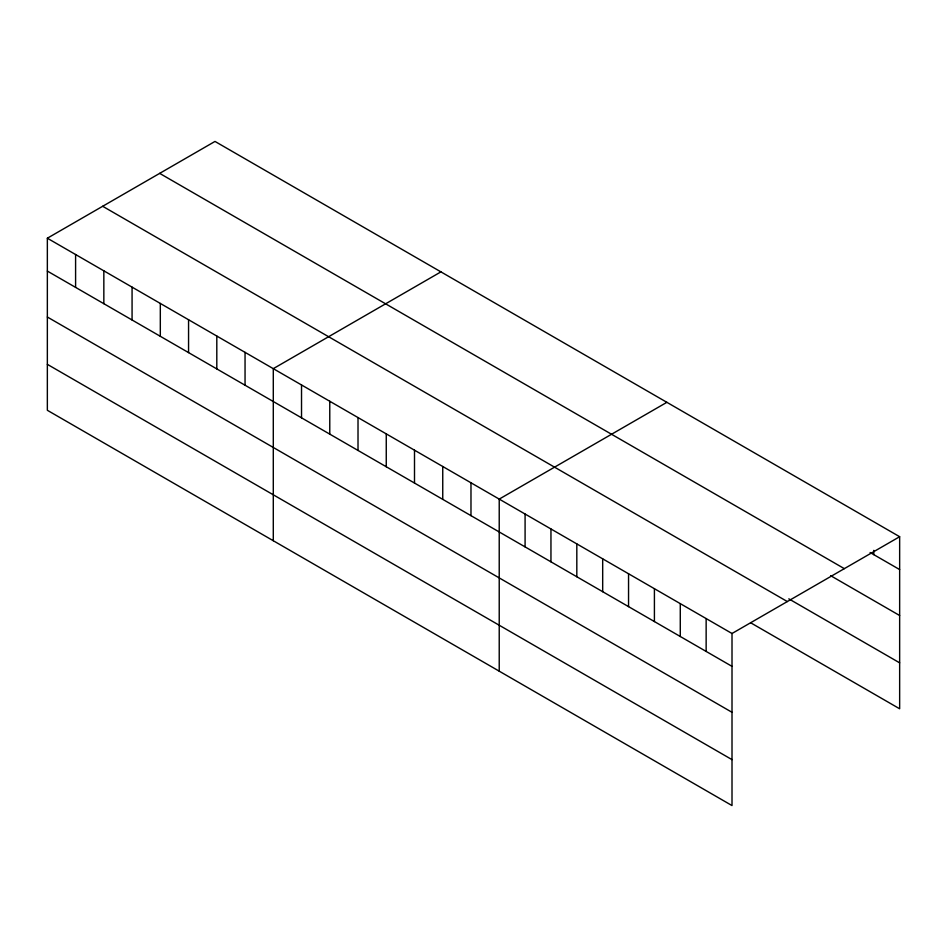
<?xml version="1.0" encoding="UTF-8"?>
<svg xmlns="http://www.w3.org/2000/svg" width="947" height="947" viewBox="0 0 947 947"><rect width="100%" height="100%" fill="white"/><g stroke="black" fill="none" stroke-linecap="round" stroke-linejoin="round"><path stroke-width="1.42" d="M47.35 238.218L732.007 633.496L732.007 805.566L47.35 410.288L47.35 238.218L214.993 141.434L899.65 536.712L899.65 708.782L750.616 622.747M440.923 271.872L273.292 368.655L273.292 540.725M666.866 402.321L499.223 499.105L499.223 671.174M732.007 633.496L899.65 536.712M870.092 552.515L899.65 569.573M159.664 173.372L844.333 568.65M830.673 575.693L899.65 615.514M788.804 598.847L899.65 662.841M102.667 206.28L787.336 601.558M47.35 271.079L732.007 666.357M47.35 317.02L732.007 712.298M47.35 364.346L732.007 759.636M873.785 550.361L873.785 554.646M706.142 618.569L706.142 651.429M680.277 603.63L680.277 636.491M654.413 588.703L654.413 621.563M628.548 573.764L628.548 606.625M602.683 558.837L602.683 591.697M576.818 543.898L576.818 576.759M550.953 528.971L550.953 561.831M525.088 514.032L525.088 546.893M470.979 482.792L470.979 515.653M442.746 466.492L442.746 499.353M414.502 450.192L414.502 483.053M386.258 433.88L386.258 466.741M358.013 417.58L358.013 450.441M329.769 401.268L329.769 434.128M301.525 384.967L301.525 417.828M245.048 352.355L245.048 385.216M216.804 336.043L216.804 368.904M188.56 319.743L188.56 352.604M160.315 303.442L160.315 336.303M132.071 287.13L132.071 319.991M103.839 270.83L103.839 303.691M75.594 254.518L75.594 287.379"/></g></svg>
